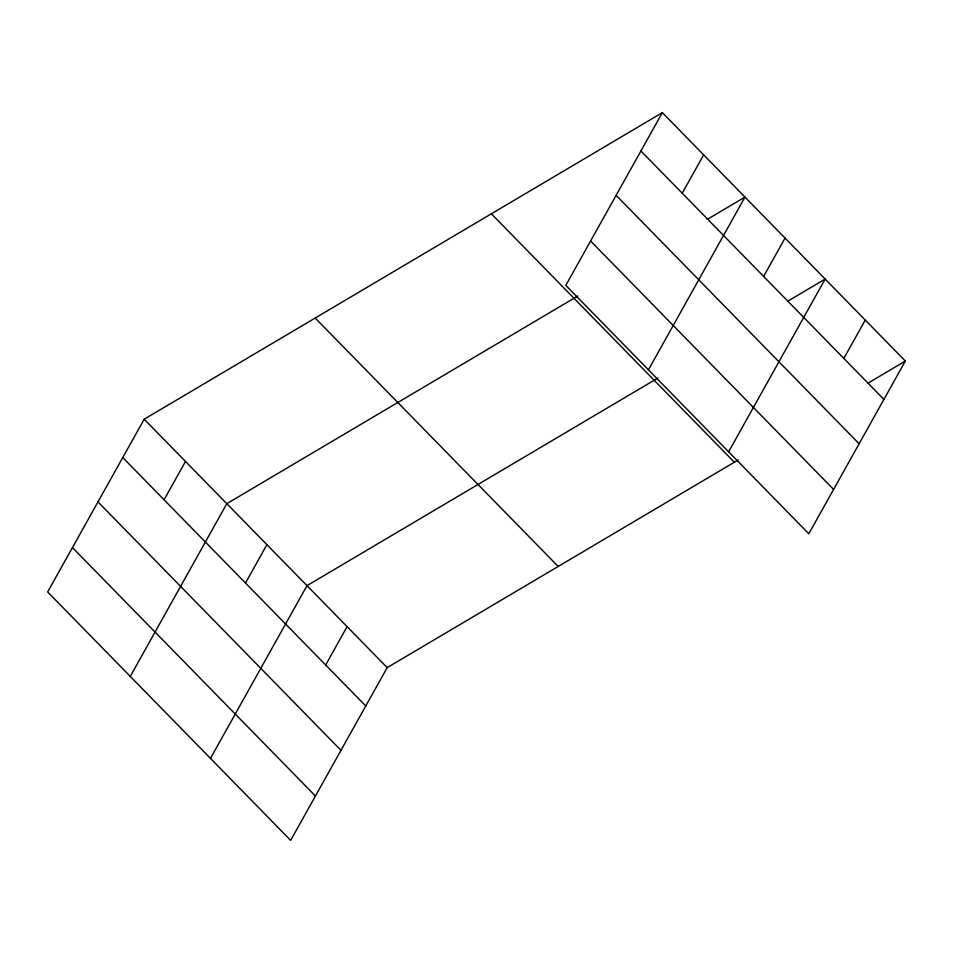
<?xml version="1.0" encoding="UTF-8"?>
<svg xmlns="http://www.w3.org/2000/svg" width="953" height="953" viewBox="0 0 953 953"><rect width="100%" height="100%" fill="white"/><g stroke="black" fill="none" stroke-linecap="round" stroke-linejoin="round"><path stroke-width="1.43" d="M662.347 112.633L565.808 285.364L808.811 533.787L905.35 361.056L662.347 112.633L144.189 419.213L47.65 591.944L290.653 840.367L387.192 667.636L738.134 460.001M164.071 499.789L185.501 461.443M130.275 676.404L226.814 503.672L577.744 296.038M245.481 583.01L266.911 544.663M210.47 758.385L306.997 585.654L657.939 378.019M325.664 664.991L347.095 626.645M682.229 193.209L703.659 154.862M648.433 369.824L744.96 197.092L707.245 219.416M763.627 276.43L785.058 238.083M728.616 451.805L825.155 279.074L787.44 301.398M843.822 358.411L865.253 320.065M867.635 383.38L905.35 361.056M640.916 150.979L883.919 399.402M616.126 195.317L859.13 443.753M590.586 241.014L833.601 489.449M491.355 213.794L734.358 462.229M315.181 318.04L558.184 566.463M144.189 419.213L387.192 667.636M122.758 457.547L365.761 705.982M97.968 501.897L340.983 750.333M72.44 547.594L315.443 796.029"/></g></svg>
